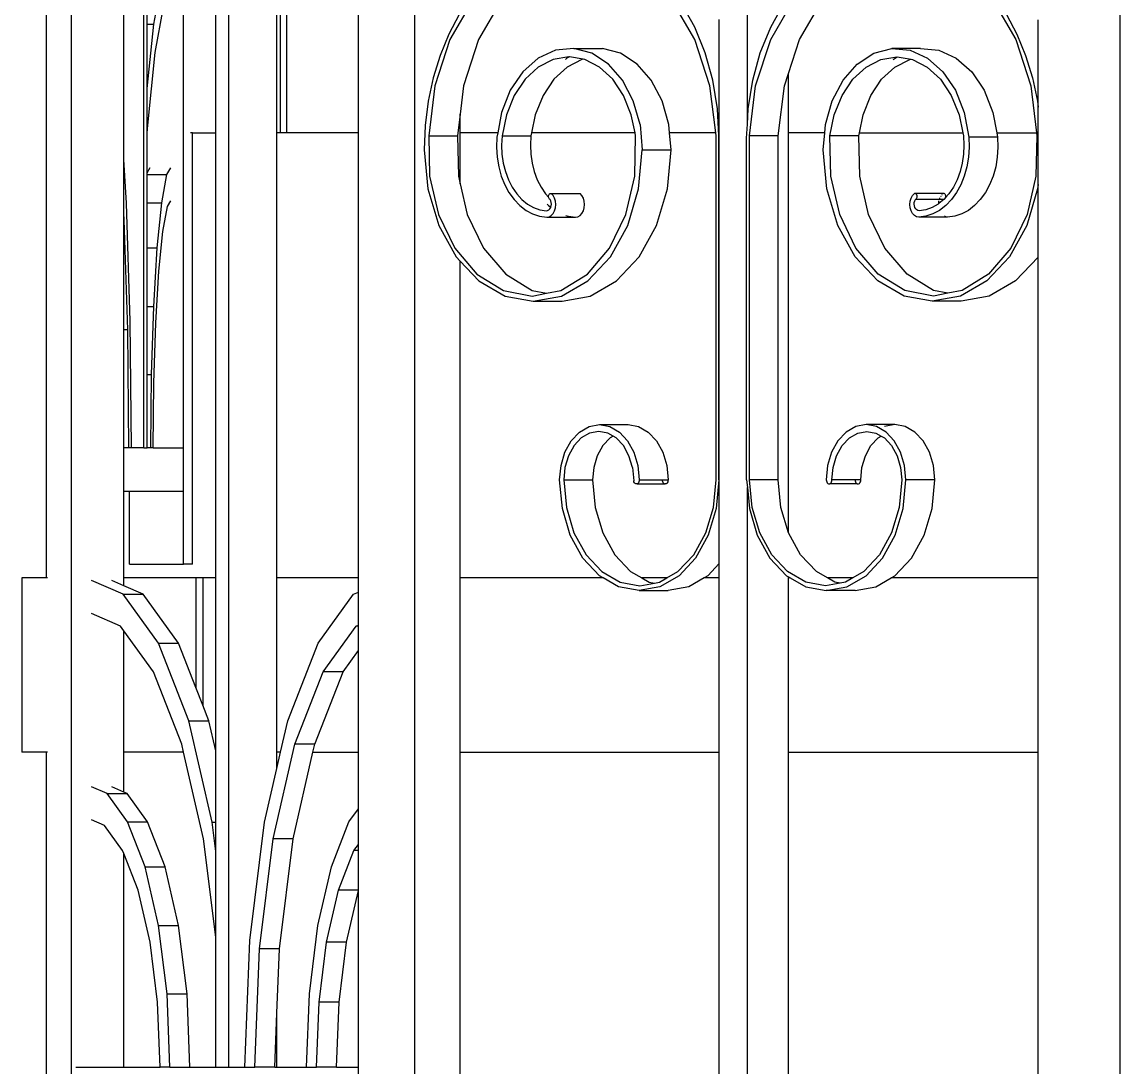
# Model space of a CAD drawing. Header units: millimetres. Extents: x 173236 to 801264, y -94969 to 615039.
# Drawn here: x 444948.7 to 445213.3, y -2680.1 to -2428.3 of the extents above; entities that cross this region are included whole.
import ezdxf

# ---------------------------------------------------------------- set-up
doc = ezdxf.new("R2010")
doc.units = ezdxf.units.MM
doc.header["$MEASUREMENT"] = 0
doc.layers.add('VOX-A-STAIRS-STEPS', color=140, linetype='Continuous')
doc.layers.add('VOX-A-WALL-PATT', color=233, linetype='Continuous')

# ---------------------------------------------------------------- blocks, each defined once
blk = doc.blocks.new('SSS')
at = {"layer": 'VOX-A-WALL-PATT'}
for p, q in [((383261.63, -3131.71), (383261.63, -2217.67)), ((383344.41, -3280.85), (383344.41, -2355.42)), ((383514.34, -3297.44), (383514.34, -2504.56)), ((383255.58, -2985.86), (383255.58, -2547.44)), ((383274.24, -2885.11), (383274.24, -2769.58)), ((383424.52, -2876.57), (383424.52, -2788.28)), ((383299.55, -3103.67), (383299.55, -2817.77)), ((383279.08, -2954.53), (383279.08, -2822.27)), ((383330.77, -2878.66), (383330.77, -2836.72)), ((383296.4, -2878.66), (383296.4, -2839.42)), ((383279.89, -2852.45), (383279.89, -2840.67)), ((383281.45, -2852.45), (383283.65, -2840.67)), ((383288.59, -2954.53), (383288.59, -2839.77)), ((383311.13, -2878.66), (383311.13, -2839.77)), ((383311.9, -2839.77), (383311.9, -2878.66)), ((383313.43, -2839.77), (383313.43, -2878.66)), ((383358.35, -2846.68), (383352.82, -2856.2)), ((383365.3, -2846.68), (383359.76, -2856.2)), ((383411.87, -2856.2), (383406.34, -2846.68)), ((383430.14, -2856.2), (383435.67, -2846.68)), ((383437.08, -2856.2), (383442.61, -2846.68)), ((383483.66, -2846.68), (383489.19, -2856.2)), ((383281.76, -2859.34), (383283.81, -2848.35)), ((383411.87, -2853.21), (383408.76, -2847.62)), ((383430.14, -2853.21), (383433.25, -2847.62)), ((383279.89, -2867.95), (383281.45, -2852.45)), ((383279.89, -2852.45), (383281.45, -2852.45)), ((383279.89, -2867.95), (383279.89, -2852.45)), ((383355.05, -2850.15), (383352.55, -2854.9)), ((383417.76, -2879.41), (383417.76, -2851.32)), ((383486.96, -2850.15), (383489.46, -2854.9)), ((383494.58, -2872.45), (383494.58, -2851.44)), ((383352.55, -2854.9), (383350.46, -2860.01)), ((383414.37, -2859.36), (383411.87, -2853.21)), ((383427.64, -2859.36), (383430.14, -2853.21)), ((383489.46, -2854.9), (383491.55, -2860.01)), ((383352.82, -2856.2), (383349.2, -2867.35)), ((383359.76, -2856.2), (383356.14, -2867.35)), ((383415.5, -2867.35), (383411.87, -2856.2)), ((383426.51, -2867.35), (383430.14, -2856.2)), ((383434.44, -2864.32), (383437.08, -2856.2)), ((383489.19, -2856.2), (383492.81, -2867.35)), ((383280, -2876.81), (383281.76, -2859.34)), ((383350.46, -2860.01), (383348.8, -2865.42)), ((383374.09, -2860.64), (383370.37, -2863.93)), ((383378.29, -2858.74), (383374.09, -2860.64)), ((383381.51, -2860.33), (383377.71, -2860.96)), ((383382.69, -2858.34), (383378.29, -2858.74)), ((383381.04, -2860.64), (383380.68, -2860.96)), ((383381.66, -2860.36), (383381.04, -2860.64)), ((383381.66, -2860.36), (383381.51, -2860.33)), ((383384.98, -2860.9), (383381.66, -2860.36)), ((383387.03, -2859.49), (383382.69, -2858.34)), ((383382.69, -2858.34), (383389.64, -2858.34)), ((383391.03, -2862.09), (383387.03, -2859.49)), ((383393.97, -2859.49), (383389.64, -2858.34)), ((383397.97, -2862.09), (383393.97, -2859.49)), ((383416.19, -2865.96), (383414.37, -2859.36)), ((383425.82, -2865.96), (383427.64, -2859.36)), ((383450.98, -2862.09), (383454.98, -2859.49)), ((383454.98, -2859.49), (383459.32, -2858.34)), ((383456.7, -2860.96), (383460.5, -2860.33)), ((383466.26, -2858.34), (383459.32, -2858.34)), ((383459.32, -2858.34), (383463.72, -2858.74)), ((383459.66, -2860.96), (383460.6, -2860.35)), ((383460.5, -2860.33), (383460.6, -2860.35)), ((383460.6, -2860.35), (383463.97, -2860.9)), ((383463.72, -2858.74), (383467.92, -2860.64)), ((383466.26, -2858.34), (383470.66, -2858.74)), ((383467.92, -2860.64), (383471.64, -2863.93)), ((383470.66, -2858.74), (383474.86, -2860.64)), ((383474.86, -2860.64), (383478.58, -2863.93)), ((383491.55, -2860.01), (383493.2, -2865.42)), ((383374.12, -2862.8), (383370.93, -2865.75)), ((383377.71, -2860.96), (383374.12, -2862.8)), ((383381.06, -2862.8), (383377.88, -2865.75)), ((383384.65, -2860.96), (383381.06, -2862.8)), ((383384.98, -2860.9), (383384.65, -2860.96)), ((383385.31, -2860.96), (383384.98, -2860.9)), ((383388.9, -2862.8), (383385.31, -2860.96)), ((383392.08, -2865.75), (383388.9, -2862.8)), ((383394.43, -2865.99), (383391.03, -2862.09)), ((383401.37, -2865.99), (383397.97, -2862.09)), ((383447.58, -2865.99), (383450.98, -2862.09)), ((383449.93, -2865.75), (383453.11, -2862.8)), ((383453.11, -2862.8), (383456.7, -2860.96)), ((383456.87, -2865.75), (383460.05, -2862.8)), ((383460.05, -2862.8), (383463.64, -2860.96)), ((383463.64, -2860.96), (383463.97, -2860.9)), ((383463.97, -2860.9), (383464.3, -2860.96)), ((383464.3, -2860.96), (383467.89, -2862.8)), ((383467.89, -2862.8), (383471.08, -2865.75)), ((383348.8, -2865.42), (383347.61, -2871.06)), ((383370.37, -2863.93), (383367.36, -2868.41)), ((383370.93, -2865.75), (383368.34, -2869.65)), ((383377.88, -2865.75), (383375.28, -2869.65)), ((383394.68, -2869.65), (383392.08, -2865.75)), ((383397.03, -2870.95), (383394.43, -2865.99)), ((383403.97, -2870.95), (383401.37, -2865.99)), ((383417.29, -2872.85), (383416.19, -2865.96)), ((383424.72, -2872.85), (383425.82, -2865.96)), ((383433.45, -2867.35), (383434.44, -2864.32)), ((383434.44, -2878.66), (383434.44, -2864.32)), ((383444.98, -2870.95), (383447.58, -2865.99)), ((383447.33, -2869.65), (383449.93, -2865.75)), ((383454.27, -2869.65), (383456.87, -2865.75)), ((383471.08, -2865.75), (383473.67, -2869.65)), ((383471.64, -2863.93), (383474.65, -2868.41)), ((383478.58, -2863.93), (383481.59, -2868.41)), ((383493.2, -2865.42), (383494.4, -2871.06)), ((383279.89, -2878.65), (383279.89, -2867.95)), ((383349.2, -2867.35), (383347.72, -2879.41)), ((383356.14, -2867.35), (383355.3, -2874.16)), ((383367.36, -2868.41), (383365.24, -2873.79)), ((383416.89, -2878.66), (383415.5, -2867.35)), ((383425.03, -2879.41), (383426.51, -2867.35)), ((383431.97, -2879.41), (383433.45, -2867.35)), ((383474.65, -2868.41), (383476.77, -2873.79)), ((383481.59, -2868.41), (383483.71, -2873.79)), ((383492.81, -2867.35), (383494.2, -2878.66)), ((383347.61, -2871.06), (383346.88, -2876.85)), ((383368.34, -2869.65), (383366.47, -2874.29)), ((383375.28, -2869.65), (383373.41, -2874.29)), ((383396.55, -2874.29), (383394.68, -2869.65)), ((383398.65, -2876.64), (383397.03, -2870.95)), ((383405.59, -2876.64), (383403.97, -2870.95)), ((383443.36, -2876.64), (383444.98, -2870.95)), ((383445.46, -2874.29), (383447.33, -2869.65)), ((383452.4, -2874.29), (383454.27, -2869.65)), ((383473.67, -2869.65), (383475.54, -2874.29)), ((383494.4, -2871.06), (383494.58, -2872.45)), ((383365.24, -2873.79), (383364.35, -2878.66)), ((383417.64, -2879.41), (383417.29, -2872.85)), ((383424.52, -2876.57), (383424.72, -2872.85)), ((383476.77, -2873.79), (383477.86, -2879.72)), ((383483.71, -2873.79), (383484.6, -2878.66)), ((383494.58, -2891.1), (383494.58, -2872.45)), ((383355.3, -2874.16), (383354.66, -2879.41)), ((383355.3, -2878.66), (383355.3, -2874.16)), ((383366.47, -2874.29), (383365.43, -2879.41)), ((383373.41, -2874.29), (383372.52, -2878.66)), ((383397.44, -2878.66), (383396.55, -2874.29)), ((383424.34, -2879.9), (383424.52, -2876.57)), ((383444.42, -2879.41), (383445.46, -2874.29)), ((383451.51, -2878.66), (383452.4, -2874.29)), ((383475.54, -2874.29), (383476.43, -2878.66)), ((383279.89, -2878.65), (383280, -2876.81)), ((383279.89, -2888.28), (383279.89, -2878.65)), ((383290.81, -2878.66), (383290.32, -2878.66)), ((383290.81, -2982.57), (383290.81, -2878.66)), ((383290.81, -2878.66), (383296.4, -2878.66)), ((383296.4, -2985.86), (383296.4, -2878.66)), ((383311.9, -2878.66), (383311.13, -2878.66)), ((383311.13, -2985.86), (383311.13, -2878.66)), ((383313.43, -2878.66), (383311.9, -2878.66)), ((383330.77, -2878.66), (383313.43, -2878.66)), ((383330.77, -2985.86), (383330.77, -2878.66)), ((383346.88, -2876.85), (383346.64, -2882.72)), ((383364.35, -2878.66), (383355.3, -2878.66)), ((383355.3, -2890.92), (383355.3, -2878.66)), ((383364.35, -2878.66), (383364.15, -2879.72)), ((383372.52, -2878.66), (383372.37, -2879.41)), ((383397.44, -2878.66), (383372.52, -2878.66)), ((383397.59, -2879.41), (383397.44, -2878.66)), ((383398.65, -2876.64), (383399.2, -2882.72)), ((383405.78, -2878.66), (383405.59, -2876.64)), ((383416.89, -2878.66), (383405.78, -2878.66)), ((383406.15, -2882.72), (383405.78, -2878.66)), ((383416.98, -2879.41), (383416.89, -2878.66)), ((383434.44, -2975.02), (383434.44, -2878.66)), ((383443.17, -2878.66), (383434.44, -2878.66)), ((383442.8, -2882.72), (383443.17, -2878.66)), ((383443.17, -2878.66), (383443.36, -2876.64)), ((383451.36, -2879.41), (383451.51, -2878.66)), ((383451.51, -2878.66), (383476.43, -2878.66)), ((383476.43, -2878.66), (383476.58, -2879.41)), ((383484.6, -2878.66), (383494.2, -2878.66)), ((383484.6, -2878.66), (383484.8, -2879.72)), ((383494.2, -2878.66), (383494.29, -2879.41)), ((383347.72, -2879.41), (383347.94, -2889.11)), ((383347.72, -2879.41), (383354.66, -2879.41)), ((383354.66, -2879.41), (383354.88, -2889.11)), ((383364.15, -2879.72), (383364.06, -2882.11)), ((383365.43, -2879.41), (383365.29, -2881.59)), ((383365.29, -2881.59), (383365.38, -2883.78)), ((383365.43, -2879.41), (383372.37, -2879.41)), ((383372.37, -2879.41), (383372.23, -2881.59)), ((383372.23, -2881.59), (383372.32, -2883.78)), ((383397.36, -2889.11), (383397.59, -2879.41)), ((383416.98, -2962.26), (383416.98, -2879.41)), ((383417.67, -2879.9), (383417.64, -2879.41)), ((383417.64, -2879.41), (383417.76, -2879.41)), ((383417.67, -2879.9), (383417.76, -2879.9)), ((383417.67, -2962.26), (383417.67, -2879.9)), ((383417.76, -2879.9), (383417.76, -2879.41)), ((383417.76, -2962.26), (383417.76, -2879.9)), ((383424.34, -2962.26), (383424.34, -2879.9)), ((383431.97, -2879.41), (383425.03, -2879.41)), ((383425.03, -2962.26), (383425.03, -2879.41)), ((383431.97, -2962.26), (383431.97, -2879.41)), ((383451.36, -2879.41), (383444.42, -2879.41)), ((383444.65, -2889.11), (383444.42, -2879.41)), ((383451.59, -2889.11), (383451.36, -2879.41)), ((383476.58, -2879.41), (383476.72, -2881.59)), ((383476.72, -2881.59), (383476.63, -2883.78)), ((383484.8, -2879.72), (383477.86, -2879.72)), ((383477.86, -2879.72), (383477.95, -2882.11)), ((383484.8, -2879.72), (383484.89, -2882.11)), ((383494.29, -2879.41), (383494.07, -2889.11)), ((383346.64, -2882.72), (383347.53, -2892.17)), ((383364.06, -2882.11), (383364.21, -2884.49)), ((383364.21, -2884.49), (383364.59, -2886.82)), ((383365.38, -2883.78), (383365.69, -2885.93)), ((383372.32, -2883.78), (383372.63, -2885.93)), ((383398.31, -2892.17), (383399.2, -2882.72)), ((383399.2, -2882.72), (383406.15, -2882.72)), ((383405.25, -2892.17), (383406.15, -2882.72)), ((383443.7, -2892.17), (383442.8, -2882.72)), ((383476.63, -2883.78), (383476.32, -2885.93)), ((383477.8, -2884.49), (383477.42, -2886.82)), ((383477.95, -2882.11), (383477.8, -2884.49)), ((383484.74, -2884.49), (383484.36, -2886.82)), ((383484.89, -2882.11), (383484.74, -2884.49)), ((383274.86, -2895.59), (383274.24, -2885.11)), ((383274.24, -2898.07), (383274.24, -2885.11)), ((383279.89, -2888.28), (383280.62, -2887.04)), ((383284.64, -2888.69), (383285.6, -2887.05)), ((383364.59, -2886.82), (383365.21, -2889.05)), ((383365.69, -2885.93), (383366.21, -2888)), ((383372.63, -2885.93), (383373.15, -2888)), ((383476.32, -2885.93), (383475.8, -2888)), ((383477.42, -2886.82), (383476.8, -2889.05)), ((383484.36, -2886.82), (383483.74, -2889.05)), ((383279.89, -2888.69), (383279.89, -2888.28)), ((383279.89, -2888.69), (383280.62, -2888.69)), ((383279.89, -2895.5), (383279.89, -2888.69)), ((383280.62, -2888.69), (383284.64, -2888.69)), ((383283.37, -2895.5), (383284.64, -2888.69)), ((383347.94, -2889.11), (383350.09, -2898.35)), ((383354.88, -2889.11), (383355.3, -2890.92)), ((383365.21, -2889.05), (383366.04, -2891.14)), ((383366.21, -2888), (383366.93, -2889.95)), ((383373.15, -2888), (383373.87, -2889.95)), ((383395.22, -2898.35), (383397.36, -2889.11)), ((383446.79, -2898.35), (383444.65, -2889.11)), ((383453.73, -2898.35), (383451.59, -2889.11)), ((383475.8, -2888), (383475.08, -2889.95)), ((383476.8, -2889.05), (383475.97, -2891.14)), ((383483.74, -2889.05), (383482.91, -2891.14)), ((383494.07, -2889.11), (383491.92, -2898.35)), ((383347.53, -2892.17), (383350.16, -2900.97)), ((383355.3, -2890.92), (383357.03, -2898.35)), ((383366.04, -2891.14), (383367.07, -2893.05)), ((383366.93, -2889.95), (383367.85, -2891.73)), ((383367.85, -2891.73), (383368.93, -2893.32)), ((383373.87, -2889.95), (383374.79, -2891.73)), ((383374.79, -2891.73), (383375.87, -2893.32)), ((383395.68, -2900.97), (383398.31, -2892.17)), ((383402.62, -2900.97), (383405.25, -2892.17)), ((383446.33, -2900.97), (383443.7, -2892.17)), ((383474.16, -2891.73), (383473.08, -2893.32)), ((383475.08, -2889.95), (383474.16, -2891.73)), ((383475.97, -2891.14), (383474.93, -2893.05)), ((383482.91, -2891.14), (383481.88, -2893.05)), ((383494.48, -2892.17), (383491.85, -2900.97)), ((383494.58, -2891.1), (383494.48, -2892.17)), ((383494.58, -2908.57), (383494.58, -2891.1)), ((383284.8, -2896.37), (383285.6, -2895.01)), ((383367.07, -2893.05), (383368.29, -2894.74)), ((383368.29, -2894.74), (383369.66, -2896.18)), ((383368.93, -2893.32), (383370.17, -2894.69)), ((383370.17, -2894.69), (383371.53, -2895.8)), ((383375.87, -2893.32), (383376.61, -2894.13)), ((383376.59, -2893.98), (383376.61, -2893.79)), ((383376.61, -2894.13), (383376.59, -2893.98)), ((383376.61, -2893.79), (383376.67, -2893.62)), ((383376.61, -2894.17), (383376.61, -2894.13)), ((383376.66, -2894.34), (383376.61, -2894.17)), ((383376.74, -2894.49), (383376.66, -2894.34)), ((383376.67, -2893.62), (383376.75, -2893.47)), ((383376.85, -2894.61), (383376.74, -2894.49)), ((383376.75, -2893.47), (383376.86, -2893.36)), ((383376.97, -2894.68), (383376.85, -2894.61)), ((383376.86, -2893.36), (383376.98, -2893.29)), ((383377.15, -2895.02), (383376.97, -2894.68)), ((383376.98, -2893.29), (383377.12, -2893.27)), ((383377.12, -2893.27), (383377.25, -2893.29)), ((383377.26, -2895.42), (383377.15, -2895.02)), ((383377.71, -2893.77), (383377.25, -2893.29)), ((383377.25, -2893.29), (383383.93, -2893.29)), ((383378.05, -2894.4), (383377.71, -2893.77)), ((383378.27, -2895.14), (383378.05, -2894.4)), ((383383.93, -2893.29), (383384.06, -2893.27)), ((383384.06, -2893.27), (383384.19, -2893.29)), ((383384.65, -2893.77), (383384.19, -2893.29)), ((383384.99, -2894.4), (383384.65, -2893.77)), ((383385.21, -2895.14), (383384.99, -2894.4)), ((383463.74, -2895.14), (383463.96, -2894.4)), ((383463.96, -2894.4), (383464.3, -2893.77)), ((383464.3, -2893.77), (383464.76, -2893.29)), ((383464.75, -2895.42), (383464.86, -2895.02)), ((383464.89, -2893.27), (383464.76, -2893.29)), ((383464.86, -2895.02), (383465.04, -2894.68)), ((383465.03, -2893.29), (383464.89, -2893.27)), ((383471.7, -2893.29), (383465.03, -2893.29)), ((383465.15, -2893.36), (383465.03, -2893.29)), ((383465.04, -2894.68), (383465.16, -2894.61)), ((383470.81, -2894.68), (383465.04, -2894.68)), ((383465.26, -2893.47), (383465.15, -2893.36)), ((383465.16, -2894.61), (383465.27, -2894.49)), ((383465.34, -2893.62), (383465.26, -2893.47)), ((383465.27, -2894.49), (383465.35, -2894.34)), ((383465.4, -2893.79), (383465.34, -2893.62)), ((383465.35, -2894.34), (383465.4, -2894.17)), ((383465.42, -2893.98), (383465.4, -2893.79)), ((383465.4, -2894.17), (383465.42, -2893.98)), ((383471.84, -2894.69), (383470.63, -2895.68)), ((383470.68, -2895.14), (383470.71, -2895.02)), ((383470.81, -2894.68), (383470.84, -2894.61)), ((383471.84, -2894.69), (383470.81, -2894.68)), ((383470.87, -2894.49), (383470.9, -2894.4)), ((383470.9, -2894.4), (383470.93, -2894.34)), ((383471.13, -2893.98), (383471.23, -2893.79)), ((383471.39, -2893.62), (383471.53, -2893.47)), ((383471.64, -2893.36), (383471.7, -2893.29)), ((383471.83, -2893.27), (383471.7, -2893.29)), ((383471.97, -2893.29), (383471.83, -2893.27)), ((383472.34, -2894.13), (383471.84, -2894.69)), ((383472.09, -2893.36), (383471.97, -2893.29)), ((383472.2, -2893.47), (383472.09, -2893.36)), ((383472.28, -2893.62), (383472.2, -2893.47)), ((383472.34, -2893.79), (383472.28, -2893.62)), ((383473.08, -2893.32), (383472.34, -2894.13)), ((383472.36, -2893.98), (383472.34, -2893.79)), ((383472.34, -2894.13), (383472.36, -2893.98)), ((383473.72, -2894.74), (383472.35, -2896.18)), ((383474.93, -2893.05), (383473.72, -2894.74)), ((383480.66, -2894.74), (383479.29, -2896.18)), ((383481.88, -2893.05), (383480.66, -2894.74)), ((383275.77, -2924.02), (383274.86, -2895.59)), ((383279.89, -2895.5), (383283.37, -2895.5)), ((383279.89, -2906.33), (383279.89, -2895.5)), ((383282.28, -2906.33), (383283.37, -2895.5)), ((383283.68, -2902.39), (383284.8, -2896.37)), ((383369.66, -2896.18), (383371.17, -2897.34)), ((383371.17, -2897.34), (383372.77, -2898.2)), ((383371.53, -2895.8), (383372.99, -2896.63)), ((383372.99, -2896.63), (383374.52, -2897.17)), ((383374.52, -2897.17), (383376.09, -2897.41)), ((383376.09, -2897.41), (383376.39, -2897.37)), ((383376.24, -2895.8), (383376.6, -2896.18)), ((383376.39, -2897.37), (383376.68, -2897.22)), ((383376.6, -2896.18), (383377.13, -2896.59)), ((383376.68, -2897.22), (383376.92, -2896.97)), ((383376.92, -2896.97), (383377.12, -2896.64)), ((383377.12, -2896.64), (383377.13, -2896.59)), ((383377.13, -2896.59), (383377.24, -2896.26)), ((383377.24, -2896.26), (383377.29, -2895.84)), ((383377.29, -2895.84), (383377.26, -2895.42)), ((383377.71, -2898.07), (383378.05, -2897.44)), ((383378.05, -2897.44), (383378.27, -2896.71)), ((383378.35, -2895.92), (383378.27, -2895.14)), ((383378.27, -2896.71), (383378.35, -2895.92)), ((383384.65, -2898.07), (383384.99, -2897.44)), ((383384.99, -2897.44), (383385.21, -2896.71)), ((383385.29, -2895.92), (383385.21, -2895.14)), ((383385.21, -2896.71), (383385.29, -2895.92)), ((383463.66, -2895.92), (383463.74, -2895.14)), ((383463.74, -2896.71), (383463.66, -2895.92)), ((383463.96, -2897.44), (383463.74, -2896.71)), ((383464.3, -2898.07), (383463.96, -2897.44)), ((383464.72, -2895.84), (383464.75, -2895.42)), ((383464.77, -2896.26), (383464.72, -2895.84)), ((383464.89, -2896.64), (383464.77, -2896.26)), ((383465.09, -2896.97), (383464.89, -2896.64)), ((383465.33, -2897.22), (383465.09, -2896.97)), ((383465.62, -2897.37), (383465.33, -2897.22)), ((383465.92, -2897.41), (383465.62, -2897.37)), ((383467.49, -2897.17), (383465.92, -2897.41)), ((383469.02, -2896.63), (383467.49, -2897.17)), ((383470.48, -2895.8), (383469.02, -2896.63)), ((383470.84, -2897.34), (383469.24, -2898.2)), ((383470.63, -2895.68), (383470.48, -2895.8)), ((383470.63, -2895.68), (383470.68, -2895.14)), ((383472.35, -2896.18), (383470.84, -2897.34)), ((383477.79, -2897.34), (383476.18, -2898.2)), ((383479.29, -2896.18), (383477.79, -2897.34)), ((383274.33, -2899.57), (383274.24, -2898.07)), ((383274.24, -2899.57), (383274.24, -2898.07)), ((383274.33, -2899.57), (383274.24, -2899.57)), ((383274.24, -2926.08), (383274.24, -2899.57)), ((383275.18, -2926.08), (383274.33, -2899.57)), ((383350.09, -2898.35), (383353.99, -2906.41)), ((383357.03, -2898.35), (383360.93, -2906.41)), ((383372.77, -2898.2), (383374.45, -2898.74)), ((383374.45, -2898.74), (383376.16, -2898.96)), ((383376.16, -2898.96), (383376.73, -2898.85)), ((383376.16, -2898.96), (383383.1, -2898.96)), ((383376.73, -2898.85), (383377.25, -2898.55)), ((383377.25, -2898.55), (383377.71, -2898.07)), ((383380.79, -2898.55), (383381.39, -2898.74)), ((383381.39, -2898.74), (383383.1, -2898.96)), ((383383.1, -2898.96), (383383.67, -2898.85)), ((383383.67, -2898.85), (383384.19, -2898.55)), ((383384.19, -2898.55), (383384.65, -2898.07)), ((383391.32, -2906.41), (383395.22, -2898.35)), ((383450.69, -2906.41), (383446.79, -2898.35)), ((383457.63, -2906.41), (383453.73, -2898.35)), ((383464.76, -2898.55), (383464.3, -2898.07)), ((383465.28, -2898.85), (383464.76, -2898.55)), ((383465.85, -2898.96), (383465.28, -2898.85)), ((383467.56, -2898.74), (383465.85, -2898.96)), ((383472.79, -2898.96), (383465.85, -2898.96)), ((383469.24, -2898.2), (383467.56, -2898.74)), ((383472.23, -2898.85), (383472.03, -2898.74)), ((383472.79, -2898.96), (383472.23, -2898.85)), ((383474.5, -2898.74), (383472.79, -2898.96)), ((383476.18, -2898.2), (383474.5, -2898.74)), ((383491.92, -2898.35), (383488.02, -2906.41)), ((383282.72, -2911.95), (383283.68, -2902.39)), ((383350.16, -2900.97), (383354.34, -2908.53)), ((383391.51, -2908.53), (383395.68, -2900.97)), ((383398.45, -2908.53), (383402.62, -2900.97)), ((383450.5, -2908.53), (383446.33, -2900.97)), ((383491.85, -2900.97), (383487.67, -2908.53)), ((383279.89, -2906.33), (383282.28, -2906.33)), ((383279.89, -2920.45), (383279.89, -2906.33)), ((383281.44, -2920.45), (383282.28, -2906.33)), ((383353.99, -2906.41), (383359.34, -2912.66)), ((383360.93, -2906.41), (383366.28, -2912.66)), ((383385.96, -2912.66), (383391.32, -2906.41)), ((383456.05, -2912.66), (383450.69, -2906.41)), ((383462.99, -2912.66), (383457.63, -2906.41)), ((383488.02, -2906.41), (383482.67, -2912.66)), ((383354.34, -2908.53), (383355.3, -2909.56)), ((383355.3, -2909.56), (383359.78, -2914.33)), ((383355.3, -2985.86), (383355.3, -2909.56)), ((383386.06, -2914.33), (383391.51, -2908.53)), ((383393, -2914.33), (383398.45, -2908.53)), ((383455.95, -2914.33), (383450.5, -2908.53)), ((383487.67, -2908.53), (383482.23, -2914.33)), ((383494.58, -2908.57), (383489.17, -2914.33)), ((383494.58, -2985.86), (383494.58, -2908.57)), ((383281.98, -2924.43), (383282.72, -2911.95)), ((383359.34, -2912.66), (383365.73, -2916.62)), ((383366.28, -2912.66), (383372.67, -2916.62)), ((383379.58, -2916.62), (383385.96, -2912.66)), ((383462.43, -2916.62), (383456.05, -2912.66)), ((383469.37, -2916.62), (383462.99, -2912.66)), ((383482.67, -2912.66), (383476.28, -2916.62)), ((383359.78, -2914.33), (383366.12, -2917.97)), ((383379.72, -2917.97), (383386.06, -2914.33)), ((383386.67, -2917.97), (383393, -2914.33)), ((383462.29, -2917.97), (383455.95, -2914.33)), ((383482.23, -2914.33), (383475.89, -2917.97)), ((383489.17, -2914.33), (383482.83, -2917.97)), ((383365.73, -2916.62), (383372.65, -2917.97)), ((383366.12, -2917.97), (383372.92, -2919.22)), ((383372.65, -2917.97), (383376.12, -2917.29)), ((383372.67, -2916.62), (383376.12, -2917.29)), ((383372.92, -2919.22), (383379.72, -2917.97)), ((383376.12, -2917.29), (383379.58, -2916.62)), ((383379.86, -2919.22), (383386.67, -2917.97)), ((383469.09, -2919.22), (383462.29, -2917.97)), ((383469.36, -2917.97), (383462.43, -2916.62)), ((383475.89, -2917.97), (383469.09, -2919.22)), ((383472.83, -2917.29), (383469.36, -2917.97)), ((383472.83, -2917.29), (383469.37, -2916.62)), ((383476.28, -2916.62), (383472.83, -2917.29)), ((383482.83, -2917.97), (383476.03, -2919.22)), ((383279.89, -2920.45), (383281.44, -2920.45)), ((383279.89, -2936.89), (383279.89, -2920.45)), ((383280.92, -2936.89), (383281.44, -2920.45)), ((383372.92, -2919.22), (383379.86, -2919.22)), ((383476.03, -2919.22), (383469.09, -2919.22)), ((383276.08, -2954.53), (383275.77, -2924.02)), ((383275.18, -2926.08), (383274.24, -2926.08)), ((383274.24, -2954.53), (383274.24, -2926.08)), ((383275.47, -2954.53), (383275.18, -2926.08)), ((383281.51, -2938.95), (383281.98, -2924.43)), ((383279.89, -2936.89), (383280.92, -2936.89)), ((383279.89, -2954.53), (383279.89, -2936.89)), ((383280.74, -2954.53), (383280.92, -2936.89)), ((383281.35, -2954.53), (383281.51, -2938.95)), ((383384.08, -2950.72), (383386.39, -2949.39)), ((383386.39, -2949.39), (383388.87, -2948.94)), ((383388.69, -2950.58), (383386.51, -2950.98)), ((383390.87, -2950.98), (383388.69, -2950.58)), ((383388.87, -2948.94), (383391.36, -2949.39)), ((383388.87, -2948.94), (383395.82, -2948.94)), ((383391.36, -2949.39), (383393.67, -2950.72)), ((383395.82, -2948.94), (383398.3, -2949.39)), ((383398.3, -2949.39), (383400.61, -2950.72)), ((383450.65, -2949.39), (383448.34, -2950.72)), ((383453.13, -2948.94), (383450.65, -2949.39)), ((383451.14, -2950.98), (383453.32, -2950.58)), ((383460.08, -2948.94), (383453.13, -2948.94)), ((383455.62, -2949.39), (383453.13, -2948.94)), ((383453.32, -2950.58), (383455.5, -2950.98)), ((383457.93, -2950.72), (383455.62, -2949.39)), ((383460.08, -2948.94), (383457.59, -2949.39)), ((383462.56, -2949.39), (383460.08, -2948.94)), ((383464.87, -2950.72), (383462.56, -2949.39)), ((383380.56, -2955.6), (383382.09, -2952.84)), ((383382.09, -2952.84), (383384.08, -2950.72)), ((383384.48, -2952.15), (383382.74, -2954)), ((383386.51, -2950.98), (383384.48, -2952.15)), ((383391.42, -2952.15), (383389.68, -2954)), ((383392.16, -2951.72), (383390.87, -2950.98)), ((383392.16, -2951.72), (383391.42, -2952.15)), ((383392.89, -2952.15), (383392.16, -2951.72)), ((383394.64, -2954), (383392.89, -2952.15)), ((383393.67, -2950.72), (383395.66, -2952.84)), ((383395.66, -2952.84), (383397.19, -2955.6)), ((383400.61, -2950.72), (383402.6, -2952.84)), ((383402.6, -2952.84), (383404.13, -2955.6)), ((383446.35, -2952.84), (383444.82, -2955.6)), ((383448.34, -2950.72), (383446.35, -2952.84)), ((383447.37, -2954), (383449.11, -2952.15)), ((383449.11, -2952.15), (383451.14, -2950.98)), ((383454.31, -2954), (383456.06, -2952.15)), ((383455.5, -2950.98), (383456.79, -2951.72)), ((383456.06, -2952.15), (383456.79, -2951.72)), ((383456.79, -2951.72), (383457.53, -2952.15)), ((383457.53, -2952.15), (383459.27, -2954)), ((383459.92, -2952.84), (383457.93, -2950.72)), ((383461.45, -2955.6), (383459.92, -2952.84)), ((383466.86, -2952.84), (383464.87, -2950.72)), ((383468.39, -2955.6), (383466.86, -2952.84)), ((383275.47, -2954.53), (383274.24, -2954.53)), ((383274.24, -2965.05), (383274.24, -2954.53)), ((383276.08, -2954.53), (383275.47, -2954.53)), ((383279.08, -2954.53), (383276.08, -2954.53)), ((383279.08, -2954.53), (383279.89, -2954.53)), ((383280.74, -2954.53), (383279.89, -2954.53)), ((383281.35, -2954.53), (383280.74, -2954.53)), ((383281.35, -2954.53), (383288.59, -2954.53)), ((383288.59, -2965.05), (383288.59, -2954.53)), ((383379.61, -2958.81), (383380.56, -2955.6)), ((383382.74, -2954), (383381.4, -2956.42)), ((383389.68, -2954), (383388.34, -2956.42)), ((383395.97, -2956.42), (383394.64, -2954)), ((383397.19, -2955.6), (383398.14, -2958.81)), ((383404.13, -2955.6), (383405.09, -2958.81)), ((383444.82, -2955.6), (383443.86, -2958.81)), ((383446.03, -2956.42), (383447.37, -2954)), ((383452.98, -2956.42), (383454.31, -2954)), ((383459.27, -2954), (383460.61, -2956.42)), ((383462.4, -2958.81), (383461.45, -2955.6)), ((383469.35, -2958.81), (383468.39, -2955.6)), ((383381.4, -2956.42), (383380.56, -2959.24)), ((383388.34, -2956.42), (383387.5, -2959.24)), ((383396.82, -2959.24), (383395.97, -2956.42)), ((383445.19, -2959.24), (383446.03, -2956.42)), ((383452.14, -2959.24), (383452.98, -2956.42)), ((383460.61, -2956.42), (383461.45, -2959.24)), ((383379.28, -2962.26), (383379.61, -2958.81)), ((383380.56, -2959.24), (383380.27, -2962.26)), ((383387.5, -2959.24), (383387.21, -2962.26)), ((383396.82, -2959.24), (383397.13, -2962.51)), ((383398.14, -2958.81), (383398.47, -2962.26)), ((383405.09, -2958.81), (383405.41, -2962.26)), ((383443.86, -2958.81), (383443.54, -2962.26)), ((383444.91, -2962.26), (383445.19, -2959.24)), ((383451.85, -2962.26), (383452.14, -2959.24)), ((383461.45, -2959.24), (383461.74, -2962.26)), ((383462.73, -2962.26), (383462.4, -2958.81)), ((383469.67, -2962.26), (383469.35, -2958.81)), ((383379.93, -2969.16), (383379.28, -2962.26)), ((383380.27, -2962.26), (383387.21, -2962.26)), ((383380.27, -2962.26), (383380.9, -2968.86)), ((383387.21, -2962.26), (383387.84, -2968.86)), ((383397.19, -2962.74), (383397.13, -2962.51)), ((383397.3, -2962.94), (383397.19, -2962.74)), ((383397.44, -2963.09), (383397.3, -2962.94)), ((383397.61, -2963.18), (383397.44, -2963.09)), ((383397.79, -2963.21), (383397.61, -2963.18)), ((383397.96, -2963.18), (383397.79, -2963.21)), ((383398.13, -2963.09), (383397.96, -2963.18)), ((383397.96, -2963.18), (383404.55, -2963.18)), ((383398.27, -2962.94), (383398.13, -2963.09)), ((383398.38, -2962.74), (383398.27, -2962.94)), ((383398.45, -2962.51), (383398.38, -2962.74)), ((383398.47, -2962.26), (383398.45, -2962.51)), ((383398.47, -2962.26), (383404.04, -2962.26)), ((383404.07, -2962.51), (383404.04, -2962.26)), ((383404.04, -2962.26), (383405.41, -2962.26)), ((383404.14, -2962.74), (383404.07, -2962.51)), ((383404.24, -2962.94), (383404.14, -2962.74)), ((383404.39, -2963.09), (383404.24, -2962.94)), ((383404.55, -2963.18), (383404.39, -2963.09)), ((383404.55, -2963.18), (383404.73, -2963.21)), ((383404.91, -2963.18), (383404.73, -2963.21)), ((383405.07, -2963.09), (383404.91, -2963.18)), ((383405.21, -2962.94), (383405.07, -2963.09)), ((383405.32, -2962.74), (383405.21, -2962.94)), ((383405.39, -2962.51), (383405.32, -2962.74)), ((383405.41, -2962.26), (383405.39, -2962.51)), ((383416.36, -2968.86), (383416.98, -2962.26)), ((383417.67, -2962.26), (383417.01, -2969.16)), ((383417.67, -2962.26), (383417.76, -2962.26)), ((383417.76, -2982.41), (383417.76, -2962.26)), ((383424.34, -2962.26), (383424.52, -2964.12)), ((383431.97, -2962.26), (383425.03, -2962.26)), ((383425.65, -2968.86), (383425.03, -2962.26)), ((383432.6, -2968.86), (383431.97, -2962.26)), ((383443.54, -2962.26), (383443.56, -2962.51)), ((383443.56, -2962.51), (383443.63, -2962.74)), ((383443.63, -2962.74), (383443.74, -2962.94)), ((383443.74, -2962.94), (383443.88, -2963.09)), ((383443.88, -2963.09), (383444.05, -2963.18)), ((383444.05, -2963.18), (383444.22, -2963.21)), ((383444.22, -2963.21), (383444.4, -2963.18)), ((383444.4, -2963.18), (383444.56, -2963.09)), ((383450.99, -2963.18), (383444.4, -2963.18)), ((383444.56, -2963.09), (383444.71, -2962.94)), ((383444.71, -2962.94), (383444.82, -2962.74)), ((383444.82, -2962.74), (383444.88, -2962.51)), ((383444.88, -2962.51), (383444.91, -2962.26)), ((383450.48, -2962.26), (383444.91, -2962.26)), ((383450.48, -2962.26), (383450.5, -2962.51)), ((383451.85, -2962.26), (383450.48, -2962.26)), ((383450.5, -2962.51), (383450.57, -2962.74)), ((383450.57, -2962.74), (383450.68, -2962.94)), ((383450.68, -2962.94), (383450.82, -2963.09)), ((383450.82, -2963.09), (383450.99, -2963.18)), ((383450.99, -2963.18), (383451.16, -2963.21)), ((383451.16, -2963.21), (383451.34, -2963.18)), ((383451.34, -2963.18), (383451.51, -2963.09)), ((383451.51, -2963.09), (383451.65, -2962.94)), ((383451.65, -2962.94), (383451.76, -2962.74)), ((383451.76, -2962.74), (383451.83, -2962.51)), ((383451.83, -2962.51), (383451.85, -2962.26)), ((383461.74, -2962.26), (383461.11, -2968.86)), ((383462.08, -2969.16), (383462.73, -2962.26)), ((383469.67, -2962.26), (383462.73, -2962.26)), ((383469.02, -2969.16), (383469.67, -2962.26)), ((383274.24, -2985.86), (383274.24, -2965.05)), ((383275.64, -2965.05), (383274.24, -2965.05)), ((383275.64, -2982.57), (383275.64, -2965.05)), ((383288.59, -2965.05), (383275.64, -2965.05)), ((383288.59, -2982.57), (383288.59, -2965.05)), ((383424.52, -3252.81), (383424.52, -2964.12)), ((383424.52, -2964.12), (383425, -2969.16)), ((383381.85, -2975.59), (383379.93, -2969.16)), ((383380.9, -2968.86), (383382.73, -2975)), ((383387.84, -2968.86), (383389.67, -2975)), ((383414.52, -2975), (383416.36, -2968.86)), ((383417.01, -2969.16), (383415.09, -2975.59)), ((383425, -2969.16), (383426.92, -2975.59)), ((383427.49, -2975), (383425.65, -2968.86)), ((383434.44, -2975.02), (383432.6, -2968.86)), ((383461.11, -2968.86), (383459.28, -2975)), ((383460.16, -2975.59), (383462.08, -2969.16)), ((383467.1, -2975.59), (383469.02, -2969.16)), ((383384.9, -2981.11), (383381.85, -2975.59)), ((383382.73, -2975), (383385.65, -2980.28)), ((383389.67, -2975), (383392.59, -2980.28)), ((383411.6, -2980.28), (383414.52, -2975)), ((383415.09, -2975.59), (383412.04, -2981.11)), ((383426.92, -2975.59), (383429.97, -2981.11)), ((383430.4, -2980.28), (383427.49, -2975)), ((383437.35, -2980.28), (383434.44, -2975.02)), ((383459.28, -2975), (383456.36, -2980.28)), ((383457.11, -2981.11), (383460.16, -2975.59)), ((383464.05, -2981.11), (383467.1, -2975.59)), ((383388.87, -2985.34), (383384.9, -2981.11)), ((383385.65, -2980.28), (383389.45, -2984.33)), ((383392.59, -2980.28), (383396.39, -2984.33)), ((383407.8, -2984.33), (383411.6, -2980.28)), ((383412.04, -2981.11), (383408.07, -2985.34)), ((383417.76, -2982.41), (383415.01, -2985.34)), ((383417.76, -2985.86), (383417.76, -2982.41)), ((383429.97, -2981.11), (383433.94, -2985.34)), ((383434.21, -2984.33), (383430.4, -2980.28)), ((383441.15, -2984.33), (383437.35, -2980.28)), ((383456.36, -2980.28), (383452.56, -2984.33)), ((383453.13, -2985.34), (383457.11, -2981.11)), ((383460.08, -2985.34), (383464.05, -2981.11)), ((383275.64, -2982.57), (383288.59, -2982.57)), ((383290.81, -2982.57), (383288.59, -2982.57)), ((383389.45, -2984.33), (383393.88, -2986.88)), ((383396.39, -2984.33), (383399.05, -2985.86)), ((383405.15, -2985.86), (383407.8, -2984.33)), ((383438.63, -2986.88), (383434.21, -2984.33)), ((383443.81, -2985.86), (383441.15, -2984.33)), ((383452.56, -2984.33), (383449.9, -2985.86)), ((383249.87, -2985.86), (383249.7, -2985.86)), ((383249.7, -2985.86), (383249.7, -3027.8)), ((383249.96, -2985.86), (383249.87, -2985.86)), ((383251.05, -2985.86), (383249.96, -2985.86)), ((383255.58, -2985.86), (383251.05, -2985.86)), ((383255.85, -2985.86), (383255.58, -2985.86)), ((383274.08, -2989.81), (383266.48, -2986.47)), ((383274.24, -2987.76), (383271.33, -2986.48)), ((383291.58, -2985.86), (383274.24, -2985.86)), ((383274.24, -2987.76), (383274.24, -2985.86)), ((383293.25, -2985.86), (383291.58, -2985.86)), ((383291.58, -2985.86), (383291.58, -3012.22)), ((383296.4, -2985.86), (383293.25, -2985.86)), ((383293.25, -2985.86), (383293.25, -3016.5)), ((383296.4, -3027.53), (383296.4, -2985.86)), ((383330.77, -2985.86), (383311.13, -2985.86)), ((383311.13, -3027.8), (383311.13, -2985.86)), ((383330.77, -2989.29), (383330.77, -2985.86)), ((383389.78, -2985.86), (383355.3, -2985.86)), ((383355.3, -3027.8), (383355.3, -2985.86)), ((383389.78, -2985.86), (383388.87, -2985.34)), ((383393.5, -2988), (383389.78, -2985.86)), ((383393.88, -2986.88), (383398.63, -2987.75)), ((383398.63, -2987.75), (383402.1, -2987.11)), ((383405.15, -2985.86), (383399.05, -2985.86)), ((383399.05, -2985.86), (383400.82, -2986.88)), ((383400.82, -2986.88), (383402.1, -2987.11)), ((383402.1, -2987.11), (383403.38, -2986.88)), ((383403.38, -2986.88), (383405.15, -2985.86)), ((383408.07, -2985.34), (383403.44, -2988)), ((383414.11, -2985.86), (383410.38, -2988)), ((383415.01, -2985.34), (383414.11, -2985.86)), ((383417.76, -2985.86), (383414.11, -2985.86)), ((383417.76, -3027.8), (383417.76, -2985.86)), ((383433.94, -2985.34), (383434.44, -2985.63)), ((383434.44, -2985.63), (383434.84, -2985.86)), ((383434.44, -2985.86), (383434.44, -2985.63)), ((383434.84, -2985.86), (383434.44, -2985.86)), ((383434.44, -3027.8), (383434.44, -2985.86)), ((383434.84, -2985.86), (383438.57, -2988)), ((383443.38, -2987.75), (383438.63, -2986.88)), ((383446.85, -2987.11), (383443.38, -2987.75)), ((383449.9, -2985.86), (383443.81, -2985.86)), ((383445.57, -2986.88), (383443.81, -2985.86)), ((383446.85, -2987.11), (383445.57, -2986.88)), ((383448.13, -2986.88), (383446.85, -2987.11)), ((383449.9, -2985.86), (383448.13, -2986.88)), ((383448.51, -2988), (383453.13, -2985.34)), ((383455.45, -2988), (383459.17, -2985.86)), ((383459.17, -2985.86), (383460.08, -2985.34)), ((383494.58, -2985.86), (383459.17, -2985.86)), ((383494.58, -3027.8), (383494.58, -2985.86)), ((383282.6, -3001.59), (383274.08, -2989.81)), ((383274.08, -2989.81), (383278.91, -2989.81)), ((383278.91, -2989.81), (383274.24, -2987.76)), ((383287.43, -3001.59), (383278.91, -2989.81)), ((383321.06, -3001.59), (383329.58, -2989.81)), ((383329.58, -2989.81), (383330.77, -2989.29)), ((383330.77, -2997.24), (383330.77, -2989.29)), ((383398.47, -2988.91), (383393.5, -2988)), ((383403.44, -2988), (383398.47, -2988.91)), ((383398.47, -2988.91), (383405.41, -2988.91)), ((383410.38, -2988), (383405.41, -2988.91)), ((383438.57, -2988), (383443.54, -2988.91)), ((383443.54, -2988.91), (383448.51, -2988)), ((383450.48, -2988.91), (383443.54, -2988.91)), ((383450.48, -2988.91), (383455.45, -2988)), ((383273.47, -2997.49), (383266.48, -2994.42)), ((383274.24, -2998.57), (383273.47, -2997.49)), ((383322.25, -3008.48), (383330.2, -2997.49)), ((383330.2, -2997.49), (383330.77, -2997.24)), ((383330.77, -2997.49), (383330.2, -2997.49)), ((383330.77, -2997.49), (383330.77, -2997.24)), ((383330.77, -3003.38), (383330.77, -2997.49)), ((383274.24, -3027.8), (383274.24, -2998.57)), ((383281.41, -3008.48), (383274.24, -2998.57)), ((383289.91, -3020.32), (383282.6, -3001.59)), ((383282.6, -3001.59), (383287.43, -3001.59)), ((383291.58, -3012.22), (383287.43, -3001.59)), ((383313.75, -3020.32), (383321.06, -3001.59)), ((383327.08, -3008.48), (383330.77, -3003.38)), ((383330.77, -3027.8), (383330.77, -3003.38)), ((383288.23, -3025.94), (383281.41, -3008.48)), ((383315.43, -3025.94), (383322.25, -3008.48)), ((383320.26, -3025.94), (383327.08, -3008.48)), ((383327.08, -3008.48), (383322.25, -3008.48)), ((383293.25, -3016.5), (383291.58, -3012.22)), ((383294.74, -3020.32), (383293.25, -3016.5)), ((383295.53, -3044.73), (383289.91, -3020.32)), ((383289.91, -3020.32), (383294.74, -3020.32)), ((383296.4, -3027.53), (383294.74, -3020.32)), ((383312.03, -3027.8), (383313.75, -3020.32)), ((383288.66, -3027.8), (383288.23, -3025.94)), ((383310.2, -3048.71), (383315.43, -3025.94)), ((383320.26, -3025.94), (383315.43, -3025.94)), ((383319.83, -3027.8), (383320.26, -3025.94)), ((383249.87, -3027.8), (383249.7, -3027.8)), ((383249.96, -3027.8), (383249.87, -3027.8)), ((383251.05, -3027.8), (383249.96, -3027.8)), ((383255.58, -3027.8), (383251.05, -3027.8)), ((383255.58, -3131.71), (383255.58, -3027.8)), ((383255.85, -3027.8), (383255.58, -3027.8)), ((383274.24, -3037.47), (383274.24, -3027.8)), ((383288.66, -3027.8), (383274.24, -3027.8)), ((383293.46, -3048.71), (383288.66, -3027.8)), ((383296.4, -3044.73), (383296.4, -3027.53)), ((383312.03, -3027.8), (383311.13, -3027.8)), ((383311.13, -3031.73), (383311.13, -3027.8)), ((383311.13, -3031.73), (383312.03, -3027.8)), ((383315.03, -3048.71), (383319.83, -3027.8)), ((383319.83, -3027.8), (383330.77, -3027.8)), ((383330.77, -3041.52), (383330.77, -3027.8)), ((383355.3, -3027.8), (383417.76, -3027.8)), ((383355.3, -3135), (383355.3, -3027.8)), ((383417.76, -3135), (383417.76, -3027.8)), ((383434.44, -3027.8), (383494.58, -3027.8)), ((383434.44, -3135), (383434.44, -3027.8)), ((383494.58, -3135), (383494.58, -3027.8)), ((383308.14, -3044.73), (383311.13, -3031.73)), ((383270.23, -3037.83), (383266.48, -3036.18)), ((383275.15, -3044.64), (383270.23, -3037.83)), ((383270.23, -3037.83), (383271.33, -3037.83)), ((383274.24, -3037.47), (383271.33, -3036.19)), ((383271.33, -3037.83), (383275.05, -3037.83)), ((383275.05, -3037.83), (383274.24, -3037.47)), ((383279.98, -3044.64), (383275.05, -3037.83)), ((383328.51, -3044.64), (383330.77, -3041.52)), ((383330.77, -3050.05), (383330.77, -3041.52)), ((383269.61, -3045.51), (383266.48, -3044.13)), ((383273.96, -3051.53), (383269.61, -3045.51)), ((383279.38, -3055.47), (383275.15, -3044.64)), ((383275.15, -3044.64), (383279.98, -3044.64)), ((383284.21, -3055.47), (383279.98, -3044.64)), ((383296.4, -3051.75), (383295.53, -3044.73)), ((383295.53, -3044.73), (383296.4, -3044.73)), ((383296.4, -3051.75), (383296.4, -3044.73)), ((383304.61, -3073.16), (383308.14, -3044.73)), ((383324.28, -3055.47), (383328.51, -3044.64)), ((383296.4, -3072.36), (383293.46, -3048.71)), ((383306.91, -3075.22), (383310.2, -3048.71)), ((383315.03, -3048.71), (383310.2, -3048.71)), ((383311.74, -3075.22), (383315.03, -3048.71)), ((383329.7, -3051.53), (383330.77, -3050.05)), ((383330.77, -3051.53), (383330.77, -3050.05)), ((383274.24, -3052.24), (383273.96, -3051.53)), ((383274.24, -3103.67), (383274.24, -3052.24)), ((383277.7, -3061.09), (383274.24, -3052.24)), ((383296.4, -3072.36), (383296.4, -3051.75)), ((383325.96, -3061.09), (383329.7, -3051.53)), ((383330.77, -3051.53), (383329.7, -3051.53)), ((383330.77, -3061.09), (383330.77, -3051.53)), ((383282.63, -3069.59), (383279.38, -3055.47)), ((383279.38, -3055.47), (383284.21, -3055.47)), ((383287.45, -3069.59), (383284.21, -3055.47)), ((383321.03, -3069.59), (383324.28, -3055.47)), ((383280.57, -3073.57), (383277.7, -3061.09)), ((383323.1, -3073.57), (383325.96, -3061.09)), ((383330.77, -3061.09), (383325.96, -3061.09)), ((383327.92, -3073.57), (383330.77, -3061.19)), ((383330.77, -3061.19), (383330.77, -3061.09)), ((383330.77, -3103.67), (383330.77, -3061.19)), ((383284.67, -3086.03), (383282.63, -3069.59)), ((383282.63, -3069.59), (383287.45, -3069.59)), ((383289.49, -3086.03), (383287.45, -3069.59)), ((383318.99, -3086.03), (383321.03, -3069.59)), ((383296.4, -3103.67), (383296.4, -3072.36)), ((383282.37, -3088.09), (383280.57, -3073.57)), ((383303.41, -3103.67), (383304.61, -3073.16)), ((383321.29, -3088.09), (383323.1, -3073.57)), ((383327.92, -3073.57), (383323.1, -3073.57)), ((383326.12, -3088.09), (383327.92, -3073.57)), ((383305.79, -3103.67), (383306.91, -3075.22)), ((383311.74, -3075.22), (383306.91, -3075.22)), ((383311.13, -3090.68), (383311.74, -3075.22)), ((383282.98, -3103.67), (383282.37, -3088.09)), ((383285.37, -3103.67), (383284.67, -3086.03)), ((383284.67, -3086.03), (383289.49, -3086.03)), ((383290.19, -3103.67), (383289.49, -3086.03)), ((383318.3, -3103.67), (383318.99, -3086.03)), ((383320.68, -3103.67), (383321.29, -3088.09)), ((383326.12, -3088.09), (383321.29, -3088.09)), ((383325.5, -3103.67), (383326.12, -3088.09)), ((383310.61, -3103.67), (383311.13, -3090.68)), ((383311.13, -3103.67), (383311.13, -3090.68)), ((383262.64, -3103.67), (383274.24, -3103.67)), ((383274.24, -3103.67), (383282.98, -3103.67)), ((383285.37, -3103.67), (383282.98, -3103.67)), ((383285.37, -3103.67), (383290.19, -3103.67)), ((383290.19, -3103.67), (383296.4, -3103.67)), ((383296.4, -3103.67), (383299.55, -3103.67)), ((383299.55, -3103.67), (383303.41, -3103.67)), ((383303.41, -3103.67), (383305.79, -3103.67)), ((383310.61, -3103.67), (383305.79, -3103.67)), ((383310.61, -3103.67), (383311.13, -3103.67)), ((383311.13, -3103.67), (383318.3, -3103.67)), ((383318.3, -3103.67), (383320.68, -3103.67)), ((383325.5, -3103.67), (383320.68, -3103.67)), ((383325.5, -3103.67), (383330.77, -3103.67)), ((383330.77, -3114.19), (383330.77, -3103.67))]:
    blk.add_line(p, q, dxfattribs=at)

msp = doc.modelspace()

# ---------------------------------------------------------------- block references
at = {"layer": 'VOX-A-STAIRS-STEPS'}
msp.add_blockref('SSS', (61699, 423.62), dxfattribs=at)

doc.saveas('drawing.dxf')
